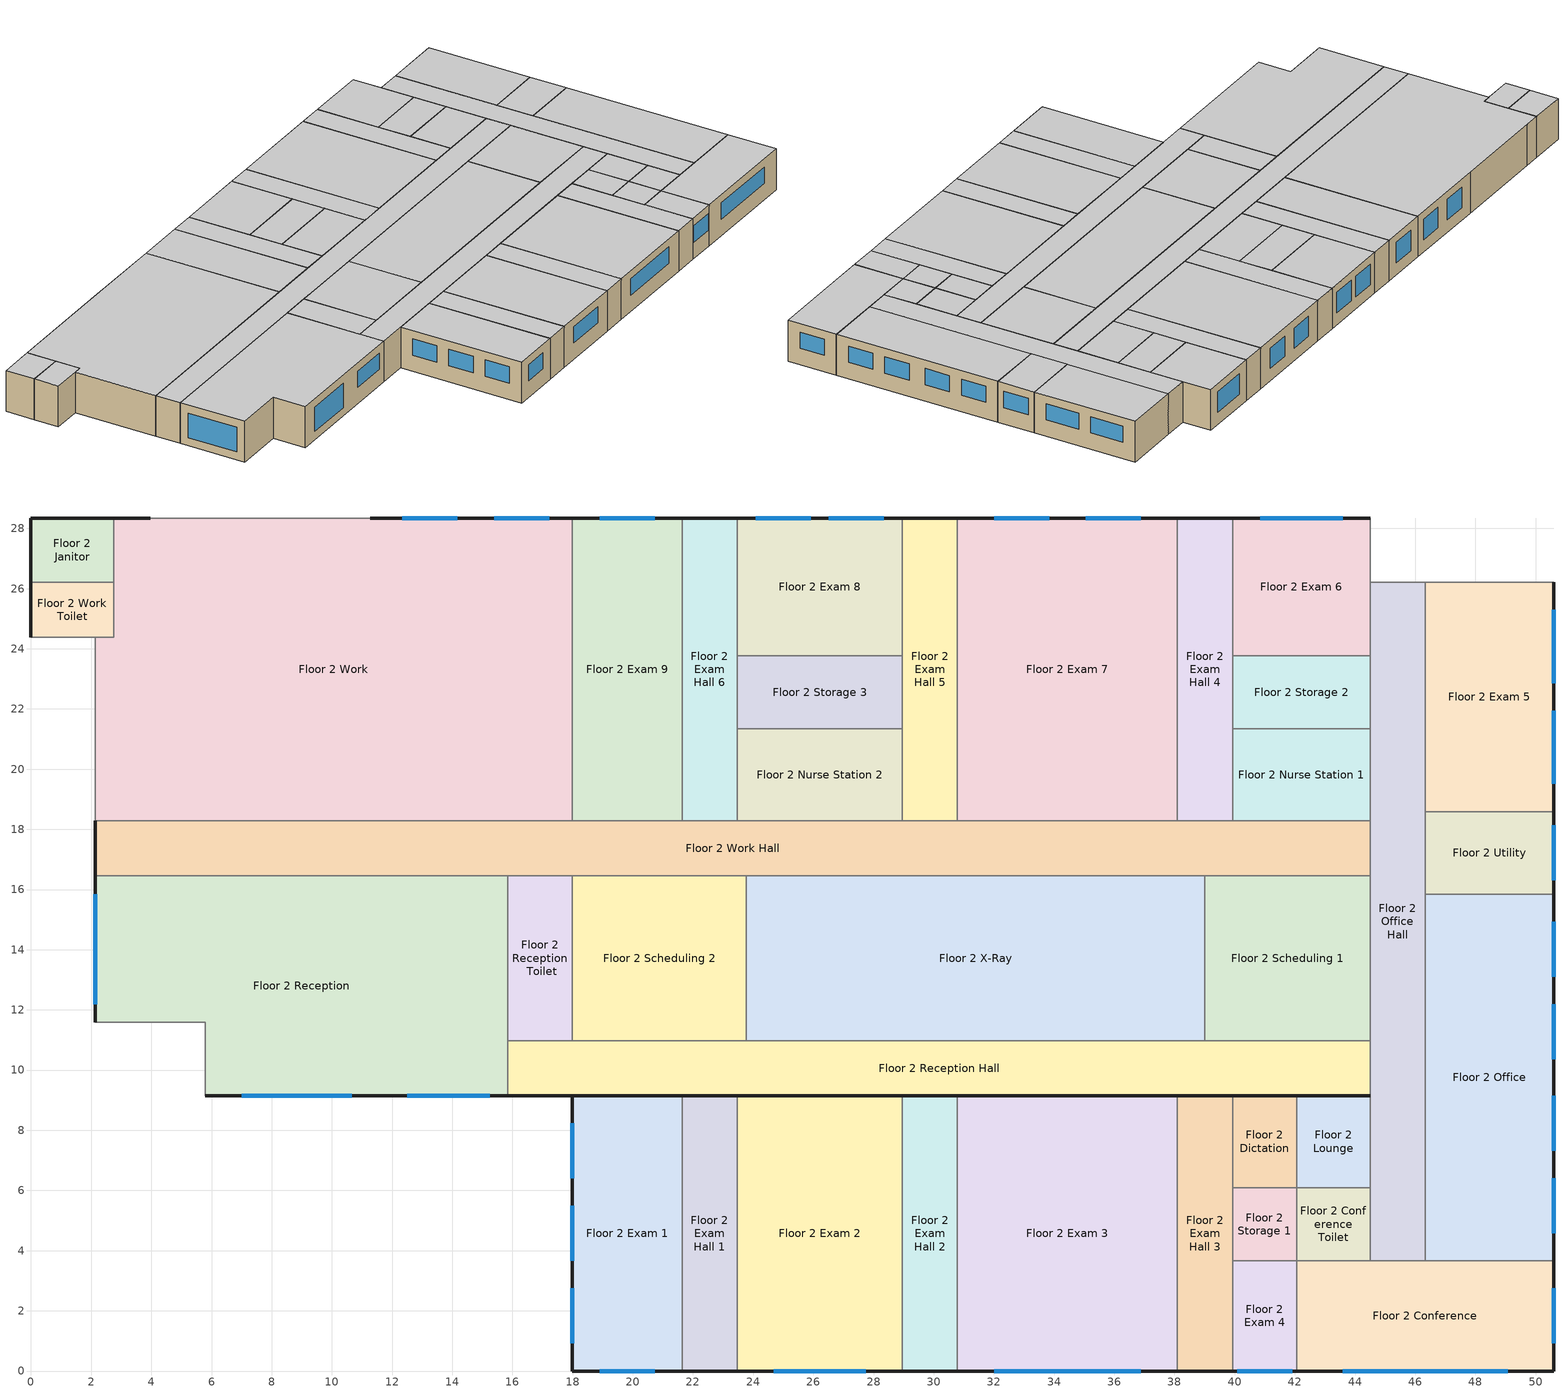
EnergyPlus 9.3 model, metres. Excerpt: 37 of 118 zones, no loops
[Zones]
Floor 2 Scheduling 1
 floor adiabatic (INT-FLOOR-TOPSIDE): 44.5,10.97 39.01,10.97 39.01,16.46 44.5,16.46 z3.05
 wall adiabatic (int-walls): 44.5,10.97 44.5,16.46 39.01,16.46 39.01,10.97 44.5,10.97 z3.05:6.1
 ceiling adiabatic (INT-FLOOR-UNDERSIDE): 44.5,10.97 44.5,16.46 39.01,16.46 39.01,10.97 z6.1
Floor 2 Exam 1
 floor adiabatic (INT-FLOOR-TOPSIDE): 17.98,9.14 21.64,9.14 21.64,0 17.98,0 z3.05
 wall outside (Steel Frame Non-res Ext Wall): 17.98,9.14 17.98,0 21.64,0 z3.05:6.1
 wall adiabatic (int-walls): 21.64,0 21.64,9.14 17.98,9.14 z3.05:6.1
 window (Window Non-res Fixed): 17.98,2.74 17.98,0.91 / 17.98,8.23 17.98,6.4 / 17.98,5.49 17.98,3.66 / 18.9,0 20.73,0 z4.27:5.49
 ceiling adiabatic (INT-FLOOR-UNDERSIDE): 21.64,0 21.64,9.14 17.98,9.14 17.98,0 z6.1
Floor 2 Exam 6
 floor adiabatic (INT-FLOOR-TOPSIDE): 39.93,23.77 39.93,28.35 44.5,28.35 44.5,23.77 z3.05
 wall outside (Steel Frame Non-res Ext Wall): 44.5,28.35 39.93,28.35 z3.05:6.1
 wall adiabatic (int-walls): 39.93,28.35 39.93,23.77 44.5,23.77 44.5,26.21 z3.05:6.1
 wall to NE Stair (int-walls): 44.5,26.21 44.5,28.35 z3.05:6.1
 window (Window Non-res Fixed): 43.59,28.35 40.84,28.35 z3.96:5.49
 ceiling adiabatic (INT-FLOOR-UNDERSIDE): 39.93,23.77 44.5,23.77 44.5,28.35 39.93,28.35 z6.1
Floor 2 Reception Toilet
 floor adiabatic (INT-FLOOR-TOPSIDE): 17.98,16.46 17.98,10.97 15.85,10.97 15.85,16.46 z3.05
 wall adiabatic (int-walls): 17.98,10.97 17.98,16.46 15.85,16.46 15.85,10.97 17.98,10.97 z3.05:6.1
 ceiling adiabatic (INT-FLOOR-UNDERSIDE): 15.85,16.46 15.85,10.97 17.98,10.97 17.98,16.46 z6.1
Floor 2 Exam Hall 5
 floor adiabatic (INT-FLOOR-TOPSIDE): 28.96,18.29 28.96,28.35 30.78,28.35 30.78,18.29 z3.05
 wall outside (Steel Frame Non-res Ext Wall): 30.78,28.35 28.96,28.35 z3.05:6.1
 wall adiabatic (int-walls): 28.96,28.35 28.96,18.29 30.78,18.29 30.78,28.35 z3.05:6.1
 ceiling adiabatic (INT-FLOOR-UNDERSIDE): 28.96,18.29 30.78,18.29 30.78,28.35 28.96,28.35 z6.1
Floor 2 Storage 2
 floor adiabatic (INT-FLOOR-TOPSIDE): 44.5,23.77 44.5,21.34 39.93,21.34 39.93,23.77 z3.05
 wall adiabatic (int-walls): 39.93,21.34 44.5,21.34 44.5,23.77 39.93,23.77 39.93,21.34 z3.05:6.1
 ceiling adiabatic (INT-FLOOR-UNDERSIDE): 44.5,23.77 39.93,23.77 39.93,21.34 44.5,21.34 z6.1
Floor 2 Conference Toilet
 floor adiabatic (INT-FLOOR-TOPSIDE): 44.5,6.1 44.5,3.66 42.06,3.66 42.06,6.1 z3.05
 wall adiabatic (int-walls): 44.5,6.1 42.06,6.1 42.06,3.66 44.5,3.66 44.5,6.1 z3.05:6.1
 ceiling adiabatic (INT-FLOOR-UNDERSIDE): 44.5,3.66 44.5,6.1 42.06,6.1 42.06,3.66 z6.1
Floor 2 Work Hall
 floor adiabatic (INT-FLOOR-TOPSIDE): 2.13,16.46 2.13,18.29 44.5,18.29 44.5,16.46 z3.05
 wall outside (Steel Frame Non-res Ext Wall): 2.13,18.29 2.13,16.46 z3.05:6.1
 wall adiabatic (int-walls): 2.13,16.46 44.5,16.46 44.5,18.29 2.13,18.29 z3.05:6.1
 ceiling adiabatic (INT-FLOOR-UNDERSIDE): 44.5,16.46 44.5,18.29 2.13,18.29 2.13,16.46 z6.1
Floor 2 Storage 3
 floor adiabatic (INT-FLOOR-TOPSIDE): 28.96,21.34 23.47,21.34 23.47,23.77 28.96,23.77 z3.05
 wall adiabatic (int-walls): 23.47,21.34 28.96,21.34 28.96,23.77 23.47,23.77 23.47,21.34 z3.05:6.1
 ceiling adiabatic (INT-FLOOR-UNDERSIDE): 23.47,21.34 28.96,21.34 28.96,23.77 23.47,23.77 z6.1
Floor 2 Conference
 floor adiabatic (INT-FLOOR-TOPSIDE): 42.06,3.66 50.6,3.66 50.6,0 42.06,0 z3.05
 wall outside (Steel Frame Non-res Ext Wall): 42.06,0 50.6,0 50.6,3.66 z3.05:6.1
 wall adiabatic (int-walls): 50.6,3.66 42.06,3.66 42.06,0 z3.05:6.1
 window (Window Non-res Fixed): 43.59,0 49.07,0 / 50.6,0.91 50.6,2.74 z4.27:5.49
 ceiling adiabatic (INT-FLOOR-UNDERSIDE): 42.06,3.66 42.06,0 50.6,0 50.6,3.66 z6.1
Floor 2 Reception
 floor adiabatic (INT-FLOOR-TOPSIDE): 2.13,16.46 15.85,16.46 15.85,9.14 5.79,9.14 5.79,11.58 2.13,11.58 z3.05
 wall outside (Steel Frame Non-res Ext Wall): 5.79,9.14 15.85,9.14 / 2.13,16.46 2.13,11.58 z3.05:6.1
 wall adiabatic (int-walls): 15.85,9.14 15.85,16.46 2.13,16.46 z3.05:6.1
 wall to SW Stair (int-walls): 2.13,11.58 5.79,11.58 5.79,9.14 z3.05:6.1
 window (Window Non-res Fixed): 2.13,15.85 2.13,12.19 / 7.01,9.14 10.67,9.14 z3.66:5.49; 12.5,9.14 15.24,9.14 z4.27:5.49
 ceiling adiabatic (INT-FLOOR-UNDERSIDE): 2.13,16.46 2.13,11.58 5.79,11.58 5.79,9.14 15.85,9.14 15.85,16.46 z6.1
Floor 2 X-Ray
 floor adiabatic (INT-FLOOR-TOPSIDE): 23.77,10.97 23.77,16.46 39.01,16.46 39.01,10.97 z3.05
 wall adiabatic (int-walls): 39.01,16.46 23.77,16.46 23.77,10.97 39.01,10.97 39.01,16.46 z3.05:6.1
 ceiling adiabatic (INT-FLOOR-UNDERSIDE): 39.01,10.97 39.01,16.46 23.77,16.46 23.77,10.97 z6.1
Floor 2 Exam 7
 floor adiabatic (INT-FLOOR-TOPSIDE): 30.78,28.35 38.1,28.35 38.1,18.29 30.78,18.29 z3.05
 wall outside (Steel Frame Non-res Ext Wall): 38.1,28.35 30.78,28.35 z3.05:6.1
 wall adiabatic (int-walls): 30.78,28.35 30.78,18.29 38.1,18.29 38.1,28.35 z3.05:6.1
 window (Window Non-res Fixed): 36.88,28.35 35.05,28.35 / 33.83,28.35 32,28.35 z3.96:5.49
 ceiling adiabatic (INT-FLOOR-UNDERSIDE): 30.78,18.29 38.1,18.29 38.1,28.35 30.78,28.35 z6.1
Floor 2 Exam 3
 floor adiabatic (INT-FLOOR-TOPSIDE): 38.1,0 30.78,0 30.78,9.14 38.1,9.14 z3.05
 wall outside (Steel Frame Non-res Ext Wall): 30.78,0 38.1,0 z3.05:6.1
 wall adiabatic (int-walls): 38.1,0 38.1,9.14 30.78,9.14 30.78,0 z3.05:6.1
 window (Window Non-res Fixed): 32,0 36.88,0 z4.27:5.49
 ceiling adiabatic (INT-FLOOR-UNDERSIDE): 30.78,0 38.1,0 38.1,9.14 30.78,9.14 z6.1
Floor 2 Reception Hall
 floor adiabatic (INT-FLOOR-TOPSIDE): 15.85,10.97 44.5,10.97 44.5,9.14 15.85,9.14 z3.05
 wall outside (Steel Frame Non-res Ext Wall): 15.85,9.14 44.5,9.14 z3.05:6.1
 wall adiabatic (int-walls): 44.5,9.14 44.5,10.97 15.85,10.97 15.85,9.14 z3.05:6.1
 ceiling adiabatic (INT-FLOOR-UNDERSIDE): 15.85,9.14 44.5,9.14 44.5,10.97 15.85,10.97 z6.1
Floor 2 Nurse Station 1
 floor adiabatic (INT-FLOOR-TOPSIDE): 44.5,18.29 39.93,18.29 39.93,21.34 44.5,21.34 z3.05
 wall adiabatic (int-walls): 39.93,21.34 39.93,18.29 44.5,18.29 44.5,21.34 39.93,21.34 z3.05:6.1
 ceiling adiabatic (INT-FLOOR-UNDERSIDE): 39.93,21.34 39.93,18.29 44.5,18.29 44.5,21.34 z6.1
Floor 2 Utility
 floor adiabatic (INT-FLOOR-TOPSIDE): 46.33,18.59 50.6,18.59 50.6,15.85 46.33,15.85 z3.05
 wall outside (Steel Frame Non-res Ext Wall): 50.6,15.85 50.6,18.59 z3.05:6.1
 wall adiabatic (int-walls): 50.6,18.59 46.33,18.59 46.33,15.85 50.6,15.85 z3.05:6.1
 window (Window Non-res Fixed): 50.6,16.31 50.6,18.14 z4.27:5.49
 ceiling adiabatic (INT-FLOOR-UNDERSIDE): 50.6,18.59 46.33,18.59 46.33,15.85 50.6,15.85 z6.1
Floor 2 Dictation
 floor adiabatic (INT-FLOOR-TOPSIDE): 42.06,6.1 39.93,6.1 39.93,9.14 42.06,9.14 z3.05
 wall adiabatic (int-walls): 42.06,6.1 42.06,9.14 39.93,9.14 39.93,6.1 42.06,6.1 z3.05:6.1
 ceiling adiabatic (INT-FLOOR-UNDERSIDE): 39.93,6.1 42.06,6.1 42.06,9.14 39.93,9.14 z6.1
Floor 2 Office Hall
 floor adiabatic (INT-FLOOR-TOPSIDE): 44.5,3.66 44.5,26.21 46.33,26.21 46.33,3.66 z3.05
 wall adiabatic (int-walls): 44.5,26.21 44.5,3.66 46.33,3.66 46.33,26.21 z3.05:6.1
 wall to NE Stair (int-walls): 46.33,26.21 44.5,26.21 z3.05:6.1
 ceiling adiabatic (INT-FLOOR-UNDERSIDE): 46.33,3.66 46.33,26.21 44.5,26.21 44.5,3.66 z6.1
Floor 2 Exam 5
 floor adiabatic (INT-FLOOR-TOPSIDE): 46.33,18.59 46.33,26.21 50.6,26.21 50.6,18.59 z3.05
 wall outside (Steel Frame Non-res Ext Wall): 50.6,18.59 50.6,26.21 z3.05:6.1
 wall adiabatic (int-walls): 46.33,26.21 46.33,18.59 50.6,18.59 z3.05:6.1
 wall to NE Stair (int-walls): 50.6,26.21 46.33,26.21 z3.05:6.1
 window (Window Non-res Fixed): 50.6,22.86 50.6,25.3 / 50.6,19.51 50.6,21.95 z4.27:5.49
 ceiling adiabatic (INT-FLOOR-UNDERSIDE): 50.6,26.21 46.33,26.21 46.33,18.59 50.6,18.59 z6.1
Floor 2 Exam 9
 floor adiabatic (INT-FLOOR-TOPSIDE): 17.98,28.35 21.64,28.35 21.64,18.29 17.98,18.29 z3.05
 wall outside (Steel Frame Non-res Ext Wall): 21.64,28.35 17.98,28.35 z3.05:6.1
 wall adiabatic (int-walls): 17.98,28.35 17.98,18.29 21.64,18.29 21.64,28.35 z3.05:6.1
 window (Window Non-res Fixed): 20.73,28.35 18.9,28.35 z3.96:5.49
 ceiling adiabatic (INT-FLOOR-UNDERSIDE): 17.98,28.35 17.98,18.29 21.64,18.29 21.64,28.35 z6.1
Floor 2 Office
 floor adiabatic (INT-FLOOR-TOPSIDE): 50.6,15.85 50.6,3.66 46.33,3.66 46.33,15.85 z3.05
 wall outside (Steel Frame Non-res Ext Wall): 50.6,3.66 50.6,15.85 z3.05:6.1
 wall adiabatic (int-walls): 50.6,15.85 46.33,15.85 46.33,3.66 50.6,3.66 z3.05:6.1
 window (Window Non-res Fixed): 50.6,7.32 50.6,9.14 z4.25:5.47; 50.6,10.36 50.6,12.19 / 50.6,4.57 50.6,6.4 / 50.6,13.11 50.6,14.94 z4.27:5.49
 ceiling adiabatic (INT-FLOOR-UNDERSIDE): 46.33,3.66 50.6,3.66 50.6,15.85 46.33,15.85 z6.1
Floor 2 Storage 1
 floor adiabatic (INT-FLOOR-TOPSIDE): 39.93,6.1 42.06,6.1 42.06,3.66 39.93,3.66 z3.05
 wall adiabatic (int-walls): 39.93,6.1 39.93,3.66 42.06,3.66 42.06,6.1 39.93,6.1 z3.05:6.1
 ceiling adiabatic (INT-FLOOR-UNDERSIDE): 42.06,6.1 39.93,6.1 39.93,3.66 42.06,3.66 z6.1
Floor 2 Exam Hall 4
 floor adiabatic (INT-FLOOR-TOPSIDE): 38.1,18.29 38.1,28.35 39.93,28.35 39.93,18.29 z3.05
 wall outside (Steel Frame Non-res Ext Wall): 39.93,28.35 38.1,28.35 z3.05:6.1
 wall adiabatic (int-walls): 38.1,28.35 38.1,18.29 39.93,18.29 39.93,28.35 z3.05:6.1
 ceiling adiabatic (INT-FLOOR-UNDERSIDE): 38.1,18.29 39.93,18.29 39.93,28.35 38.1,28.35 z6.1
Floor 2 Exam 2
 floor adiabatic (INT-FLOOR-TOPSIDE): 23.47,9.14 28.96,9.14 28.96,0 23.47,0 z3.05
 wall outside (Steel Frame Non-res Ext Wall): 23.47,0 28.96,0 z3.05:6.1
 wall adiabatic (int-walls): 28.96,0 28.96,9.14 23.47,9.14 23.47,0 z3.05:6.1
 window (Window Non-res Fixed): 24.69,0 27.74,0 z4.27:5.49
 ceiling adiabatic (INT-FLOOR-UNDERSIDE): 28.96,0 28.96,9.14 23.47,9.14 23.47,0 z6.1
Floor 2 Exam Hall 2
 floor adiabatic (INT-FLOOR-TOPSIDE): 28.96,0 28.96,9.14 30.78,9.14 30.78,0 z3.05
 wall outside (Steel Frame Non-res Ext Wall): 28.96,0 30.78,0 z3.05:6.1
 wall adiabatic (int-walls): 30.78,0 30.78,9.14 28.96,9.14 28.96,0 z3.05:6.1
 ceiling adiabatic (INT-FLOOR-UNDERSIDE): 30.78,9.14 28.96,9.14 28.96,0 30.78,0 z6.1
Floor 2 Nurse Station 2
 floor adiabatic (INT-FLOOR-TOPSIDE): 28.96,21.34 28.96,18.29 23.47,18.29 23.47,21.34 z3.05
 wall adiabatic (int-walls): 28.96,18.29 28.96,21.34 23.47,21.34 23.47,18.29 28.96,18.29 z3.05:6.1
 ceiling adiabatic (INT-FLOOR-UNDERSIDE): 28.96,21.34 23.47,21.34 23.47,18.29 28.96,18.29 z6.1
Floor 2 Exam Hall 3
 floor adiabatic (INT-FLOOR-TOPSIDE): 39.93,0 38.1,0 38.1,9.14 39.93,9.14 z3.05
 wall outside (Steel Frame Non-res Ext Wall): 38.1,0 39.93,0 z3.05:6.1
 wall adiabatic (int-walls): 39.93,0 39.93,9.14 38.1,9.14 38.1,0 z3.05:6.1
 ceiling adiabatic (INT-FLOOR-UNDERSIDE): 39.93,9.14 38.1,9.14 38.1,0 39.93,0 z6.1
Floor 2 Exam Hall 1
 floor adiabatic (INT-FLOOR-TOPSIDE): 21.64,9.14 23.47,9.14 23.47,0 21.64,0 z3.05
 wall outside (Steel Frame Non-res Ext Wall): 21.64,0 23.47,0 z3.05:6.1
 wall adiabatic (int-walls): 23.47,0 23.47,9.14 21.64,9.14 21.64,0 z3.05:6.1
 ceiling adiabatic (INT-FLOOR-UNDERSIDE): 23.47,9.14 21.64,9.14 21.64,0 23.47,0 z6.1
Floor 2 Work Toilet
 floor adiabatic (INT-FLOOR-TOPSIDE): 0,24.38 0,26.21 2.74,26.21 2.74,24.38 z3.05
 wall outside (Steel Frame Non-res Ext Wall): 0,26.21 0,24.38 z3.05:6.1
 wall to NW Elevator (int-walls): 0,24.38 2.13,24.38 z3.05:6.1
 wall adiabatic (int-walls): 2.13,24.38 2.74,24.38 2.74,26.21 0,26.21 z3.05:6.1
 ceiling adiabatic (INT-FLOOR-UNDERSIDE): 0,24.38 2.74,24.38 2.74,26.21 0,26.21 z6.1
Floor 2 Janitor
 floor adiabatic (INT-FLOOR-TOPSIDE): 0,26.21 0,28.35 2.74,28.35 2.74,26.21 z3.05
 wall outside (Steel Frame Non-res Ext Wall): 2.74,28.35 0,28.35 0,26.21 z3.05:6.1
 wall adiabatic (int-walls): 0,26.21 2.74,26.21 2.74,28.35 z3.05:6.1
 ceiling adiabatic (INT-FLOOR-UNDERSIDE): 0,28.35 0,26.21 2.74,26.21 2.74,28.35 z6.1
Floor 2 Lounge
 floor adiabatic (INT-FLOOR-TOPSIDE): 44.5,9.14 44.5,6.1 42.06,6.1 42.06,9.14 z3.05
 wall adiabatic (int-walls): 42.06,6.1 44.5,6.1 44.5,9.14 42.06,9.14 42.06,6.1 z3.05:6.1
 ceiling adiabatic (INT-FLOOR-UNDERSIDE): 44.5,6.1 44.5,9.14 42.06,9.14 42.06,6.1 z6.1
Floor 2 Work
 floor adiabatic (INT-FLOOR-TOPSIDE): 17.98,28.35 17.98,18.29 2.13,18.29 2.13,24.38 2.74,24.38 2.74,28.35 z3.05
 wall outside (Steel Frame Non-res Ext Wall): 17.98,28.35 11.28,28.35 / 3.96,28.35 2.74,28.35 z3.05:6.1
 wall adiabatic (int-walls): 2.74,28.35 2.74,24.38 2.13,24.38 / 2.13,18.29 17.98,18.29 17.98,28.35 z3.05:6.1
 wall to NW Elevator (int-walls): 2.13,24.38 2.13,18.29 z3.05:6.1
 wall to NW Stair (int-walls): 11.28,28.35 3.96,28.35 z3.05:6.1
 window (Window Non-res Fixed): 17.22,28.35 15.39,28.35 / 14.17,28.35 12.34,28.35 z3.96:5.49
 ceiling adiabatic (INT-FLOOR-UNDERSIDE): 2.13,18.29 17.98,18.29 17.98,28.35 2.74,28.35 2.74,24.38 2.13,24.38 z6.1
Floor 2 Exam 4
 floor adiabatic (INT-FLOOR-TOPSIDE): 42.06,0 39.93,0 39.93,3.66 42.06,3.66 z3.05
 wall outside (Steel Frame Non-res Ext Wall): 39.93,0 42.06,0 z3.05:6.1
 wall adiabatic (int-walls): 42.06,0 42.06,3.66 39.93,3.66 39.93,0 z3.05:6.1
 window (Window Non-res Fixed): 40.08,0 41.91,0 z4.27:5.49
 ceiling adiabatic (INT-FLOOR-UNDERSIDE): 39.93,0 42.06,0 42.06,3.66 39.93,3.66 z6.1
Floor 2 Scheduling 2
 floor adiabatic (INT-FLOOR-TOPSIDE): 17.98,16.46 23.77,16.46 23.77,10.97 17.98,10.97 z3.05
 wall adiabatic (int-walls): 17.98,16.46 17.98,10.97 23.77,10.97 23.77,16.46 17.98,16.46 z3.05:6.1
 ceiling adiabatic (INT-FLOOR-UNDERSIDE): 17.98,10.97 23.77,10.97 23.77,16.46 17.98,16.46 z6.1
Floor 2 Exam Hall 6
 floor adiabatic (INT-FLOOR-TOPSIDE): 21.64,28.35 23.47,28.35 23.47,18.29 21.64,18.29 z3.05
 wall outside (Steel Frame Non-res Ext Wall): 23.47,28.35 21.64,28.35 z3.05:6.1
 wall adiabatic (int-walls): 21.64,28.35 21.64,18.29 23.47,18.29 23.47,28.35 z3.05:6.1
 ceiling adiabatic (INT-FLOOR-UNDERSIDE): 23.47,28.35 21.64,28.35 21.64,18.29 23.47,18.29 z6.1
Floor 2 Exam 8
 floor adiabatic (INT-FLOOR-TOPSIDE): 28.96,28.35 28.96,23.77 23.47,23.77 23.47,28.35 z3.05
 wall outside (Steel Frame Non-res Ext Wall): 28.96,28.35 23.47,28.35 z3.05:6.1
 wall adiabatic (int-walls): 23.47,28.35 23.47,23.77 28.96,23.77 28.96,28.35 z3.05:6.1
 window (Window Non-res Fixed): 25.91,28.35 24.08,28.35 / 28.35,28.35 26.52,28.35 z3.96:5.49
 ceiling adiabatic (INT-FLOOR-UNDERSIDE): 28.96,23.77 28.96,28.35 23.47,28.35 23.47,23.77 z6.1
[Building]
Ref Bldg OutPatient Post1980_v1.3_5.0: North Axis {deg}=0; Terrain=City; Loads Convergence Tolerance Value {W}=0.04; Temperature Convergence Tolerance Value {deltaC}=0.2; Solar Distribution=FullInteriorAndExterior; Maximum Number of Warmup Days=25; Minimum Number of Warmup Days=6
[Site:Location]
USA TX-HOUSTON: Latitude {deg}=29.97; Longitude {deg}=-95.37; Time Zone {hr}=-6; Elevation {m}=33
[SizingPeriod:DesignDay] Day of Month=21; Humidity Condition Type=Wetbulb; Barometric Pressure {Pa}=100929; Rain Indicator=No; Snow Indicator=No; Daylight Saving Time Indicator=No; Solar Model Indicator=ASHRAEClearSky
Name | Month | Day Type | Maximum Dry-Bulb Temperature {C} | Daily Dry-Bulb Temperature Range {deltaC} | Wetbulb or DewPoint at Maximum Dry-Bulb {C} | Wind Speed {m/s} | Wind Direction {deg} | Sky Clearness
HOUSTON Ann Htg 99.6% Condns DB | 1 | WinterDesignDay | -2.4 | 0 | -2.4 | 2.7 | 0 | 0
HOUSTON Ann Clg .4% Condns WB=>MDB | 7 | SummerDesignDay | 32 | 10.6 | 26.7 | 3.7 | 170 | 1
[Site:WaterMainsTemperature]
Calculation Method=CORRELATION; Annual Average Outdoor Air Temperature {C}=19.99; Maximum Difference In Monthly Average Outdoor Air Temperatures {deltaC}=17.1
[Site:GroundTemperature:BuildingSurface]
20.541, 20.346, 20.801, 22.127, 22.752, 22.868, 22.937, 22.96, 22.981, 22.822, 21.631, 20.645
[Construction]
Steel Frame Non-res Ext Wall: Wood Siding, Steel Frame NonRes Wall Insulation, 1/2IN Gypsum
int-walls: 1/2IN Gypsum, 1/2IN Gypsum
INT-FLOOR-TOPSIDE: MAT-CC05 4 HW CONCRETE, CP02 CARPET PAD
INT-FLOOR-UNDERSIDE: CP02 CARPET PAD, MAT-CC05 4 HW CONCRETE
Window Non-res Fixed: NonRes Fixed Assembly Window
InteriorFurnishings: Std Wood 6inch
[Material] Thermal Absorptance=0.9
Name | Roughness | Thickness {m} | Conductivity {W/m-K} | Density {kg/m3} | Specific Heat {J/kg-K} | Solar Absorptance | Visible Absorptance
Steel Frame NonRes Wall Insulation | MediumRough | 0.0418527 | 0.049 | 265 | 836.8 | 0.7 | 0.7
Std Wood 6inch | MediumSmooth | 0.15 | 0.12 | 540 | 1210 | 0.7 | 0.7
Wood Siding | MediumSmooth | 0.01 | 0.11 | 544.62 | 1210 | 0.78 | 0.78
1/2IN Gypsum | Smooth | 0.0127 | 0.16 | 784.9 | 830 | 0.92 | 0.92
MAT-CC05 4 HW CONCRETE | Rough | 0.1016 | 1.311 | 2240 | 836.8 | 0.7 | 0.7
[WindowMaterial:SimpleGlazingSystem]
NonRes Fixed Assembly Window: U-Factor {W/m2-K}=6.92716; Solar Heat Gain Coefficient=0.25
[Material:NoMass]
CP02 CARPET PAD: Roughness=VeryRough; Thermal Resistance {m2-K/W}=0.2165; Thermal Absorptance=0.9; Solar Absorptance=0.7; Visible Absorptance=0.8
[Zone] Type=1; Multiplier=1; Floor Area {m2}=autocalculate; Part of Total Floor Area=Yes
Floor 2 Conference; Floor 2 Conference Toilet; Floor 2 Dictation; Floor 2 Exam 1; Floor 2 Exam 2; Floor 2 Exam 3; Floor 2 Exam 4; Floor 2 Exam 5; Floor 2 Exam 6; Floor 2 Exam 7; Floor 2 Exam 8; Floor 2 Exam 9; Floor 2 Exam Hall 1; Floor 2 Exam Hall 2; Floor 2 Exam Hall 3; Floor 2 Exam Hall 4; Floor 2 Exam Hall 5; Floor 2 Exam Hall 6; Floor 2 Janitor; Floor 2 Lounge; Floor 2 Nurse Station 1; Floor 2 Nurse Station 2; Floor 2 Office; Floor 2 Office Hall; Floor 2 Reception; Floor 2 Reception Hall; Floor 2 Reception Toilet; Floor 2 Scheduling 1; Floor 2 Scheduling 2; Floor 2 Storage 1; Floor 2 Storage 2; Floor 2 Storage 3; Floor 2 Utility; Floor 2 Work; Floor 2 Work Hall; Floor 2 Work Toilet; Floor 2 X-Ray
[People] Number of People Schedule=BLDG_OCC_SCH; Number of People Calculation Method=Area/person; Fraction Radiant=0.3; Sensible Heat Fraction=AUTOCALCULATE; Activity Level Schedule=ACTIVITY_SCH; Enable ASHRAE 55 Comfort Warnings=No; Mean Radiant Temperature Calculation Type=ZoneAveraged; Work Efficiency Schedule=WORK_EFF_SCH; Clothing Insulation Calculation Method=ClothingInsulationSchedule; Clothing Insulation Schedule=CLOTHING_SCH; Air Velocity Schedule=AIR_VELO_SCH; Thermal Comfort Model 1 Type=FANGER
Name | Zone or ZoneList | Zone Floor Area per Person {m2/person}
Floor 2 Conference People | Floor 2 Conference | 2
Floor 2 Dictation People | Floor 2 Dictation | 20
Floor 2 Exam 1 People | Floor 2 Exam 1 | 5
Floor 2 Exam 2 People | Floor 2 Exam 2 | 5
Floor 2 Exam 3 People | Floor 2 Exam 3 | 5
Floor 2 Exam 4 People | Floor 2 Exam 4 | 5
Floor 2 Exam 5 People | Floor 2 Exam 5 | 5
Floor 2 Exam 6 People | Floor 2 Exam 6 | 5
Floor 2 Exam 7 People | Floor 2 Exam 7 | 5
Floor 2 Exam 8 People | Floor 2 Exam 8 | 5
Floor 2 Exam 9 People | Floor 2 Exam 9 | 5
Floor 2 Lounge People | Floor 2 Lounge | 6.67
Floor 2 Nurse Station 1 People | Floor 2 Nurse Station 1 | 5
Floor 2 Nurse Station 2 People | Floor 2 Nurse Station 2 | 5
Floor 2 Office People | Floor 2 Office | 20
Floor 2 Reception People | Floor 2 Reception | 3.33
Floor 2 Scheduling 1 People | Floor 2 Scheduling 1 | 20
Floor 2 Scheduling 2 People | Floor 2 Scheduling 2 | 20
Floor 2 Work People | Floor 2 Work | 20
Floor 2 X-Ray People | Floor 2 X-Ray | 5
[Lights] Schedule=BLDG_LIGHT_SCH; Design Level Calculation Method=Watts/Area; Return Air Fraction=0; Fraction Radiant=0.7; Fraction Visible=0.2; Fraction Replaceable=1; Return Air Fraction Calculated from Plenum Temperature=No
Name | Zone or ZoneList | Watts per Zone Floor Area {W/m2}
Floor 2 Conference Toilet_Lights | Floor 2 Conference Toilet | 8.61
Floor 2 Conference_Lights | Floor 2 Conference | 19.4
Floor 2 Dictation_Lights | Floor 2 Dictation | 19.4
Floor 2 Exam 1_Lights | Floor 2 Exam 1 | 17.2
Floor 2 Exam 2_Lights | Floor 2 Exam 2 | 17.2
Floor 2 Exam 3_Lights | Floor 2 Exam 3 | 17.2
Floor 2 Exam 4_Lights | Floor 2 Exam 4 | 17.2
Floor 2 Exam 5_Lights | Floor 2 Exam 5 | 17.2
Floor 2 Exam 6_Lights | Floor 2 Exam 6 | 17.2
Floor 2 Exam 7_Lights | Floor 2 Exam 7 | 17.2
Floor 2 Exam 8_Lights | Floor 2 Exam 8 | 17.2
Floor 2 Exam 9_Lights | Floor 2 Exam 9 | 17.2
Floor 2 Exam Hall 1_Lights | Floor 2 Exam Hall 1 | 8.61
Floor 2 Exam Hall 2_Lights | Floor 2 Exam Hall 2 | 8.61
Floor 2 Exam Hall 3_Lights | Floor 2 Exam Hall 3 | 8.61
Floor 2 Exam Hall 4_Lights | Floor 2 Exam Hall 4 | 8.61
Floor 2 Exam Hall 5_Lights | Floor 2 Exam Hall 5 | 8.61
Floor 2 Exam Hall 6_Lights | Floor 2 Exam Hall 6 | 8.61
Floor 2 Janitor_Lights | Floor 2 Janitor | 10.8
Floor 2 Lounge_Lights | Floor 2 Lounge | 9.68
Floor 2 Nurse Station 1_Lights | Floor 2 Nurse Station 1 | 22.6
Floor 2 Nurse Station 2_Lights | Floor 2 Nurse Station 2 | 22.6
Floor 2 Office Hall_Lights | Floor 2 Office Hall | 8.61
Floor 2 Office_Lights | Floor 2 Office | 19.4
Floor 2 Reception Hall_Lights | Floor 2 Reception Hall | 8.61
Floor 2 Reception Toilet_Lights | Floor 2 Reception Toilet | 8.61
Floor 2 Reception_Lights | Floor 2 Reception | 10.8
Floor 2 Scheduling 1_Lights | Floor 2 Scheduling 1 | 19.4
Floor 2 Scheduling 2_Lights | Floor 2 Scheduling 2 | 19.4
Floor 2 Storage 1_Lights | Floor 2 Storage 1 | 10.8
Floor 2 Storage 2_Lights | Floor 2 Storage 2 | 10.8
Floor 2 Storage 3_Lights | Floor 2 Storage 3 | 10.8
Floor 2 Utility_Lights | Floor 2 Utility | 10.8
Floor 2 Work Hall_Lights | Floor 2 Work Hall | 8.61
Floor 2 Work Toilet_Lights | Floor 2 Work Toilet | 8.61
Floor 2 Work_Lights | Floor 2 Work | 19.4
Floor 2 X-Ray_Lights | Floor 2 X-Ray | 22.6
[ElectricEquipment] Fraction Latent=0
Name | Zone or ZoneList | Schedule | Design Level Calculation Method | Watts per Zone Floor Area {W/m2} | Fraction Radiant | Fraction Lost | Design Level {W}
Floor 2 Conference Toilet_PlugMisc_Equip | Floor 2 Conference Toilet | BLDG_EQUIP_SCH | Watts/Area | 4.31 | 0.3 | 0.7
Floor 2 Conference Toilet_ZoneExhaustFans | Floor 2 Conference Toilet | AHU-2_Fan_Sch | EquipmentLevel |  | 0 | 1 | 18.6169
Floor 2 Conference_PlugMisc_Equip | Floor 2 Conference | BLDG_EQUIP_SCH | Watts/Area | 10.76 | 0.5 | 0
Floor 2 Dictation_PlugMisc_Equip | Floor 2 Dictation | BLDG_EQUIP_SCH | Watts/Area | 11.84 | 0.5 | 0
Floor 2 Exam 1_PlugMisc_Equip | Floor 2 Exam 1 | BLDG_EQUIP_SCH | Watts/Area | 11.84 | 0.5 | 0
Floor 2 Exam 2_PlugMisc_Equip | Floor 2 Exam 2 | BLDG_EQUIP_SCH | Watts/Area | 11.84 | 0.5 | 0
Floor 2 Exam 3_PlugMisc_Equip | Floor 2 Exam 3 | BLDG_EQUIP_SCH | Watts/Area | 11.84 | 0.5 | 0
Floor 2 Exam 4_PlugMisc_Equip | Floor 2 Exam 4 | BLDG_EQUIP_SCH | Watts/Area | 11.84 | 0.5 | 0
Floor 2 Exam 5_PlugMisc_Equip | Floor 2 Exam 5 | BLDG_EQUIP_SCH | Watts/Area | 11.84 | 0.5 | 0
Floor 2 Exam 6_PlugMisc_Equip | Floor 2 Exam 6 | BLDG_EQUIP_SCH | Watts/Area | 11.84 | 0.5 | 0
Floor 2 Exam 7_PlugMisc_Equip | Floor 2 Exam 7 | BLDG_EQUIP_SCH | Watts/Area | 11.84 | 0.5 | 0
Floor 2 Exam 8_PlugMisc_Equip | Floor 2 Exam 8 | BLDG_EQUIP_SCH | Watts/Area | 11.84 | 0.5 | 0
Floor 2 Exam 9_PlugMisc_Equip | Floor 2 Exam 9 | BLDG_EQUIP_SCH | Watts/Area | 11.84 | 0.5 | 0
Floor 2 Exam Hall 1_PlugMisc_Equip | Floor 2 Exam Hall 1 | BLDG_EQUIP_SCH | Watts/Area | 4.31 | 0.5 | 0
Floor 2 Exam Hall 2_PlugMisc_Equip | Floor 2 Exam Hall 2 | BLDG_EQUIP_SCH | Watts/Area | 4.31 | 0.5 | 0
Floor 2 Exam Hall 3_PlugMisc_Equip | Floor 2 Exam Hall 3 | BLDG_EQUIP_SCH | Watts/Area | 4.31 | 0.5 | 0
Floor 2 Exam Hall 4_PlugMisc_Equip | Floor 2 Exam Hall 4 | BLDG_EQUIP_SCH | Watts/Area | 4.31 | 0.5 | 0
Floor 2 Exam Hall 5_PlugMisc_Equip | Floor 2 Exam Hall 5 | BLDG_EQUIP_SCH | Watts/Area | 4.31 | 0.5 | 0
Floor 2 Exam Hall 6_PlugMisc_Equip | Floor 2 Exam Hall 6 | BLDG_EQUIP_SCH | Watts/Area | 4.31 | 0.5 | 0
Floor 2 Lounge_PlugMisc_Equip | Floor 2 Lounge | BLDG_EQUIP_SCH | Watts/Area | 32.29 | 0.5 | 0
Floor 2 Nurse Station 1_PlugMisc_Equip | Floor 2 Nurse Station 1 | BLDG_EQUIP_SCH | Watts/Area | 21.53 | 0.5 | 0
Floor 2 Nurse Station 2_PlugMisc_Equip | Floor 2 Nurse Station 2 | BLDG_EQUIP_SCH | Watts/Area | 21.53 | 0.5 | 0
Floor 2 Office Hall_PlugMisc_Equip | Floor 2 Office Hall | BLDG_EQUIP_SCH | Watts/Area | 4.31 | 0.5 | 0
Floor 2 Office_PlugMisc_Equip | Floor 2 Office | BLDG_EQUIP_SCH | Watts/Area | 11.84 | 0.5 | 0
Floor 2 Reception Hall_PlugMisc_Equip | Floor 2 Reception Hall | BLDG_EQUIP_SCH | Watts/Area | 4.31 | 0.5 | 0
Floor 2 Reception Toilet_PlugMisc_Equip | Floor 2 Reception Toilet | BLDG_EQUIP_SCH | Watts/Area | 4.31 | 0.3 | 0.7
Floor 2 Reception Toilet_ZoneExhaustFans | Floor 2 Reception Toilet | AHU-2_Fan_Sch | EquipmentLevel |  | 0 | 1 | 36.6531
Floor 2 Reception_PlugMisc_Equip | Floor 2 Reception | BLDG_EQUIP_SCH | Watts/Area | 11.84 | 0.5 | 0
Floor 2 Scheduling 1_PlugMisc_Equip | Floor 2 Scheduling 1 | BLDG_EQUIP_SCH | Watts/Area | 11.84 | 0.5 | 0
Floor 2 Scheduling 2_PlugMisc_Equip | Floor 2 Scheduling 2 | BLDG_EQUIP_SCH | Watts/Area | 11.84 | 0.5 | 0
Floor 2 Utility_PlugMisc_Equip | Floor 2 Utility | BLDG_EQUIP_SCH | Watts/Area | 1.08 | 0.3 | 0.7
Floor 2 Work Hall_PlugMisc_Equip | Floor 2 Work Hall | BLDG_EQUIP_SCH | Watts/Area | 4.31 | 0.5 | 0
Floor 2 Work Toilet_PlugMisc_Equip | Floor 2 Work Toilet | BLDG_EQUIP_SCH | Watts/Area | 4.31 | 0.3 | 0.7
Floor 2 Work Toilet_ZoneExhaustFans | Floor 2 Work Toilet | AHU-2_Fan_Sch | EquipmentLevel |  | 0 | 1 | 15.7101
Floor 2 Work_PlugMisc_Equip | Floor 2 Work | BLDG_EQUIP_SCH | Watts/Area | 11.84 | 0.5 | 0
Floor 2 X-Ray_PlugMisc_Equip | Floor 2 X-Ray | RADIOLOGY_EQUIP_SCH | EquipmentLevel |  | 0.5 | 0 | 1172.3
[Exterior:Lights]
Exterior Facade Lighting: Schedule=ALWAYS_ON; Design Level {W}=16951; Control Option=AstronomicalClock
[ZoneInfiltration:DesignFlowRate] Schedule=INFIL_SCH; Design Flow Rate Calculation Method=Flow/ExteriorWallArea; Flow per Exterior Surface Area {m3/s-m2}=0.001133; Constant Term Coefficient=1; Temperature Term Coefficient=0; Velocity Term Coefficient=0; Velocity Squared Term Coefficient=0
Name | Zone or ZoneList
Floor 2 Conference_Infiltration | Floor 2 Conference
Floor 2 Exam 1_Infiltration | Floor 2 Exam 1
Floor 2 Exam 2_Infiltration | Floor 2 Exam 2
Floor 2 Exam 3_Infiltration | Floor 2 Exam 3
Floor 2 Exam 4_Infiltration | Floor 2 Exam 4
Floor 2 Exam 5_Infiltration | Floor 2 Exam 5
Floor 2 Exam 6_Infiltration | Floor 2 Exam 6
Floor 2 Exam 7_Infiltration | Floor 2 Exam 7
Floor 2 Exam 8_Infiltration | Floor 2 Exam 8
Floor 2 Exam 9_Infiltration | Floor 2 Exam 9
Floor 2 Janitor_Infiltration | Floor 2 Janitor
Floor 2 Office_Infiltration | Floor 2 Office
Floor 2 Reception_Infiltration | Floor 2 Reception
Floor 2 Utility_Infiltration | Floor 2 Utility
Floor 2 Work Toilet_Infiltration | Floor 2 Work Toilet
Floor 2 Work_Infiltration | Floor 2 Work
[InternalMass] Construction=InteriorFurnishings
Name | Zone or ZoneList | Surface Area {m2}
Floor 2 Conference Internal Mass | Floor 2 Conference | 62.4308
Floor 2 Conference Toilet Internal Mass | Floor 2 Conference Toilet | 11.8916
Floor 2 Dictation Internal Mass | Floor 2 Dictation | 13.0064
Floor 2 Exam 1 Internal Mass | Floor 2 Exam 1 | 66.8902
Floor 2 Exam 2 Internal Mass | Floor 2 Exam 2 | 100.3353
Floor 2 Exam 3 Internal Mass | Floor 2 Exam 3 | 133.7804
Floor 2 Exam 4 Internal Mass | Floor 2 Exam 4 | 15.6077
Floor 2 Exam 5 Internal Mass | Floor 2 Exam 5 | 65.0321
Floor 2 Exam 6 Internal Mass | Floor 2 Exam 6 | 41.8064
Floor 2 Exam 7 Internal Mass | Floor 2 Exam 7 | 147.1584
Floor 2 Exam 8 Internal Mass | Floor 2 Exam 8 | 50.1676
Floor 2 Exam 9 Internal Mass | Floor 2 Exam 9 | 73.5792
Floor 2 Exam Hall 1 Internal Mass | Floor 2 Exam Hall 1 | 33.4451
Floor 2 Exam Hall 2 Internal Mass | Floor 2 Exam Hall 2 | 33.4451
Floor 2 Exam Hall 3 Internal Mass | Floor 2 Exam Hall 3 | 33.4451
Floor 2 Exam Hall 4 Internal Mass | Floor 2 Exam Hall 4 | 36.7896
Floor 2 Exam Hall 5 Internal Mass | Floor 2 Exam Hall 5 | 36.7896
Floor 2 Exam Hall 6 Internal Mass | Floor 2 Exam Hall 6 | 36.7896
Floor 2 Janitor Internal Mass | Floor 2 Janitor | 11.7058
Floor 2 Lounge Internal Mass | Floor 2 Lounge | 14.8645
Floor 2 Nurse Station 1 Internal Mass | Floor 2 Nurse Station 1 | 27.8709
Floor 2 Nurse Station 2 Internal Mass | Floor 2 Nurse Station 2 | 33.4451
Floor 2 Office Hall Internal Mass | Floor 2 Office Hall | 82.4979
Floor 2 Office Internal Mass | Floor 2 Office | 104.0514
Floor 2 Reception Hall Internal Mass | Floor 2 Reception Hall | 104.7946
Floor 2 Reception Internal Mass | Floor 2 Reception | 182.8332
Floor 2 Reception Toilet Internal Mass | Floor 2 Reception Toilet | 23.4116
Floor 2 Scheduling 1 Internal Mass | Floor 2 Scheduling 1 | 60.2012
Floor 2 Scheduling 2 Internal Mass | Floor 2 Scheduling 2 | 63.5457
Floor 2 Storage 1 Internal Mass | Floor 2 Storage 1 | 10.4051
Floor 2 Storage 2 Internal Mass | Floor 2 Storage 2 | 22.2967
Floor 2 Storage 3 Internal Mass | Floor 2 Storage 3 | 26.7561
Floor 2 Utility Internal Mass | Floor 2 Utility | 23.4116
Floor 2 Work Hall Internal Mass | Floor 2 Work Hall | 154.9623
Floor 2 Work Internal Mass | Floor 2 Work | 314.0123
Floor 2 Work Toilet Internal Mass | Floor 2 Work Toilet | 10.0335
Floor 2 X-Ray Internal Mass | Floor 2 X-Ray | 167.2255
[ZoneMixing] Schedule=AHU-2_Fan_Sch; Delta Temperature {deltaC}=0
Name | Zone | Design Flow Rate Calculation Method | Design Flow Rate {m3/s} | Source Zone | Flow Rate per Zone Floor Area {m3/s-m2}
Floor 2 Conference Toilet Transfer Air | Floor 2 Conference Toilet | Flow/Zone | 0.05034 | Floor 2 Conference
Floor 2 Janitor Transfer Air | Floor 2 Janitor | Flow/Area |  | Floor 2 Lounge | 0.00075
Floor 2 Reception Toilet Transfer Air | Floor 2 Reception Toilet | Flow/Zone | 0.09911 | Floor 2 Reception
Floor 2 Storage 1 Transfer Air | Floor 2 Storage 1 | Flow/Area |  | Floor 2 Office | 0.00075
Floor 2 Storage 2 Transfer Air | Floor 2 Storage 2 | Flow/Area |  | Floor 2 Office | 0.00075
Floor 2 Storage 3 Transfer Air | Floor 2 Storage 3 | Flow/Area |  | Floor 2 Office | 0.00075
Floor 2 Utility Transfer Air | Floor 2 Utility | Flow/Area |  | Floor 2 Work Hall | 0.00075
Floor 2 Work Toilet Transfer Air | Floor 2 Work Toilet | Flow/Zone | 0.04248 | Floor 2 Work
[Schedule:Compact]
ALWAYS_ON: Through: 12/31, For: AllDays, Until: 24:00, 1
BLDG_EQUIP_SCH: Through: 12/31, For: Weekdays SummerDesignDay, Until: 04:00, 0.3, Until: 06:00, 0.5, Until: 18:00, 1, Until: 20:00, 0.5, Until: 24:00, 0.3, For: Saturday, Until: 07:00, 0.3, Until: 09:00, 0.5, Until: 15:00, 0.8, Until: 20:00, 0.5, Until: 24:00, 0.3, For: AllOtherDays, Until: 08:00, 0.3, Until: 17:00, 0.5, Until: 24:00, 0.3
RADIOLOGY_EQUIP_SCH: Through: 12/31, For: Weekdays Saturday SummerDesignDay, Until: 06:00, 0.01, Until: 18:00, 0.96, Until: 24:00, 0.01, For: AllOtherDays, Until: 24:00, 0.01
BLDG_LIGHT_SCH: Through: 12/31, For: Weekdays SummerDesignDay, Until: 04:00, 0.1, Until: 06:00, 0.3, Until: 07:00, 0.6, Until: 18:00, 0.9, Until: 20:00, 0.6, Until: 22:00, 0.3, Until: 24:00, 0.1, For: Saturday, Until: 07:00, 0.1, Until: 09:00, 0.3, Until: 15:00, 0.4, Until: 20:00, 0.3, Until: 24:00, 0.1, For: AllOtherDays, Until: 08:00, 0.05, Until: 17:00, 0.1, Until: 24:00, 0.05
BLDG_OCC_SCH: Through: 12/31, For: Weekdays SummerDesignDay, Until: 04:00, 0.05, Until: 06:00, 0.2, Until: 07:00, 0.5, Until: 18:00, 0.9, Until: 20:00, 0.5, Until: 22:00, 0.2, Until: 24:00, 0.05, For: Saturday, Until: 07:00, 0.05, Until: 09:00, 0.2, Until: 15:00, 0.3, Until: 20:00, 0.2, Until: 24:00, 0.05, For: AllOtherDays, Until: 08:00, 0, Until: 17:00, 0.05, Until: 24:00, 0
CLOTHING_SCH: Through: 04/30, For: AllDays, Until: 24:00, 1, Through: 09/30, For: AllDays, Until: 24:00, 0.5, Through: 12/31, For: AllDays, Until: 24:00, 1
WORK_EFF_SCH: Through: 12/31, For: AllDays, Until: 24:00, 0
AIR_VELO_SCH: Through: 12/31, For: AllDays, Until: 24:00, 0.2
ACTIVITY_SCH: Through: 12/31, For: AllDays, Until: 24:00, 120
INFIL_SCH: Through: 12/31, For: SummerDesignDay WinterDesignDay, Until: 24:00, 1, For: AllOtherDays, Until: 24:00, 0.5
AHU-2_Fan_Sch: Through: 12/31, For: Weekdays Saturday, Until: 06:00, 0, Until: 18:00, 1, Until: 24:00, 0, For: SummerDesignDay WinterDesignDay, Until: 24:00, 1, For: AllOtherDays, Until: 24:00, 0
